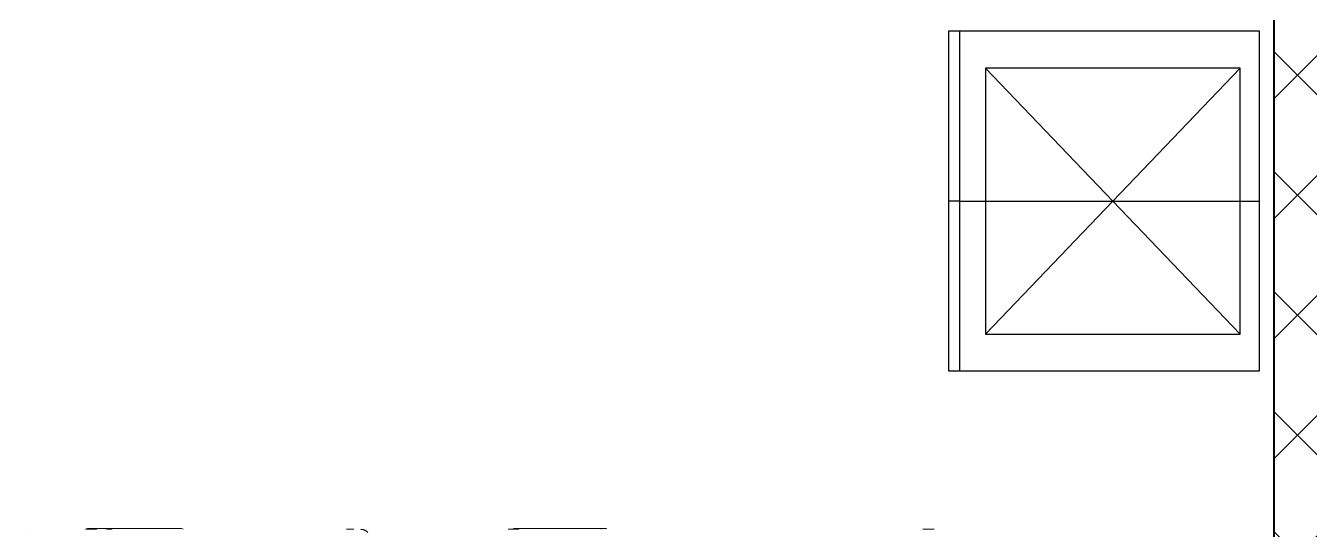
# Model space of a CAD drawing. Header units: millimetres. Extents: x -32954 to 151739, y -65671 to 56243.
# Drawn here: x -24839 to -22571, y -31036 to -30146 of the extents above; entities that cross this region are included whole.
import ezdxf

# ---------------------------------------------------------------- set-up
doc = ezdxf.new("R2010")
doc.units = ezdxf.units.MM
for name, color, linetype, lineweight in [('Специальное оборудование', 7, 'Continuous', 18), ('Стены разрез', 7, 'Continuous', 40), ('ТХ_оборудование', 6, 'Continuous', 30)]:
    doc.layers.add(name, color=color, linetype=linetype, lineweight=lineweight)

# ---------------------------------------------------------------- blocks, each defined once
blk = doc.blocks.new('Medical_All_ARJO_Enterprise-8000_Patient-Bed - Citadel-V18-В_АР_ПЭ_02 Этаж')
at = {"layer": 'Специальное оборудование'}
for p, q in [((-741.4, -514.5), (-761.7, -514.5)), ((-761.7, -514.5), (-741.4, -514.5)), ((-177.6, -516), (-180.3, -516)), ((-172.9, -516), (-177.6, -516)), ((-172.9, -514.8), (-172.9, -516)), ((-172.9, -516), (-27.7, -516)), ((-27.7, -516), (-27.7, -514.8)), ((-23.1, -516), (-27.7, -516)), ((-26.9, -514.5), (-8.8, -514.5)), ((-8.8, -514.5), (-26.7, -514.5)), ((-20.3, -516), (-23.1, -516)), ((276.9, -514.5), (263.7, -514.5)), ((263.7, -514.5), (271.4, -514.5)), ((271.4, -514.5), (276.3, -514.5)), ((568.2, -516), (704.7, -516)), ((700, -514.5), (691, -514.5)), ((691, -514.5), (693.6, -514.5)), ((693.6, -514.5), (700, -514.5)), ((718.3, -516), (704.7, -516)), ((737.6, -514.5), (718.2, -514.5)), ((718.3, -514.5), (730, -514.5)), ((728.2, -516), (718.3, -516)), ((732.2, -516), (728.2, -516)), ((730, -514.5), (738.2, -514.5))]:
    blk.add_line(p, q, dxfattribs=at)
at = {"layer": 'Специальное оборудование', "flags": 128}
for points in [[(843.7, -514.5), (843.4, -514.5)], [(-180.3, -516), (-181.7, -515.7), (-183, -515.1)], [(-17.6, -515.1), (-18.9, -515.7), (-20.3, -516)], [(251.3, -514.5), (250.7, -514.4), (250.1, -514.4), (249.4, -514.3), (248.8, -514.3), (248.2, -514.1), (247.5, -514), (246.9, -513.8), (246.3, -513.6), (245.7, -513.4), (245.1, -513.2), (244.5, -512.9), (243.9, -512.6), (243.4, -512.3), (242.8, -512), (242.3, -511.7), (241.8, -511.3), (241.3, -510.9), (240.8, -510.5), (240.3, -510.1), (239.9, -509.6), (239.4, -509.1), (239, -508.7)], [(736.3, -515.1), (734.3, -515.7), (732.2, -516)]]:
    blk.add_lwpolyline(points, dxfattribs=at)
at = {"layer": 'Специальное оборудование'}
for centre in [(568.2, -482.2), (704.7, -482.2)]:
    blk.add_ellipse(centre, major_axis=(0, 33.7), ratio=0.34202, start_param=2.879793, end_param=3.141593, dxfattribs=at)
blk = doc.blocks.new('Шкаф для холодиль и одежды')
at = {"layer": 'ТХ_оборудование'}
for p, q in [((47284.1, 430558.6), (47284.1, 431088.6)), ((47049.1, 431054), (47519.1, 430604)), ((47519.1, 431054), (47049.1, 430604)), ((46984.1, 430558.6), (47584.1, 430558.6)), ((47284.1, 430558.6), (47284.1, 430538.6))]:
    blk.add_line(p, q, dxfattribs=at)
for points in [[(46984.1, 430538.6), (47584.1, 430538.6), (47584.1, 431088.6), (46984.1, 431088.6)], [(47049.1, 430604), (47519.1, 430604), (47519.1, 431054), (47049.1, 431054)]]:
    blk.add_lwpolyline(points, close=True, dxfattribs=at)

msp = doc.modelspace()

# ---------------------------------------------------------------- hatches: boundary and pattern name
at = {"layer": 'Стены разрез', "lineweight": 9}
h = msp.add_hatch(dxfattribs=at)
h.set_pattern_fill('FP_1', color=256, style=0, pattern_type=2)
h.set_pattern_definition([(45, (-4e-12, -22914.43), (-106.066, 106.066), []), (135, (-4e-12, -22914.43), (-106.066, -106.066), [])])
h.paths.add_polyline_path([(-22633.7, -34809.4), (-22508.7, -34809.4), (-22508.7, -28310.4), (-22633.7, -28310.4), (-22633.7, -34789.4)])

# ---------------------------------------------------------------- linework, layer by layer
at = {"layer": 'Стены разрез'}
msp.add_line((-22633.7, -30135.6), (-22633.7, -34789.4), dxfattribs=at)

# ---------------------------------------------------------------- block references
at = {"layer": 'Специальное оборудование', "rotation": 180}
msp.add_blockref('Medical_All_ARJO_Enterprise-8000_Patient-Bed - Citadel-V18-В_АР_ПЭ_02 Этаж', (-23995.4, -31550.1), dxfattribs=at)
at = {"layer": 'ТХ_оборудование', "rotation": 270}
msp.add_blockref('Шкаф для холодиль и одежды', (-453747.4, 16828.6), dxfattribs=at)

doc.saveas('drawing.dxf')
